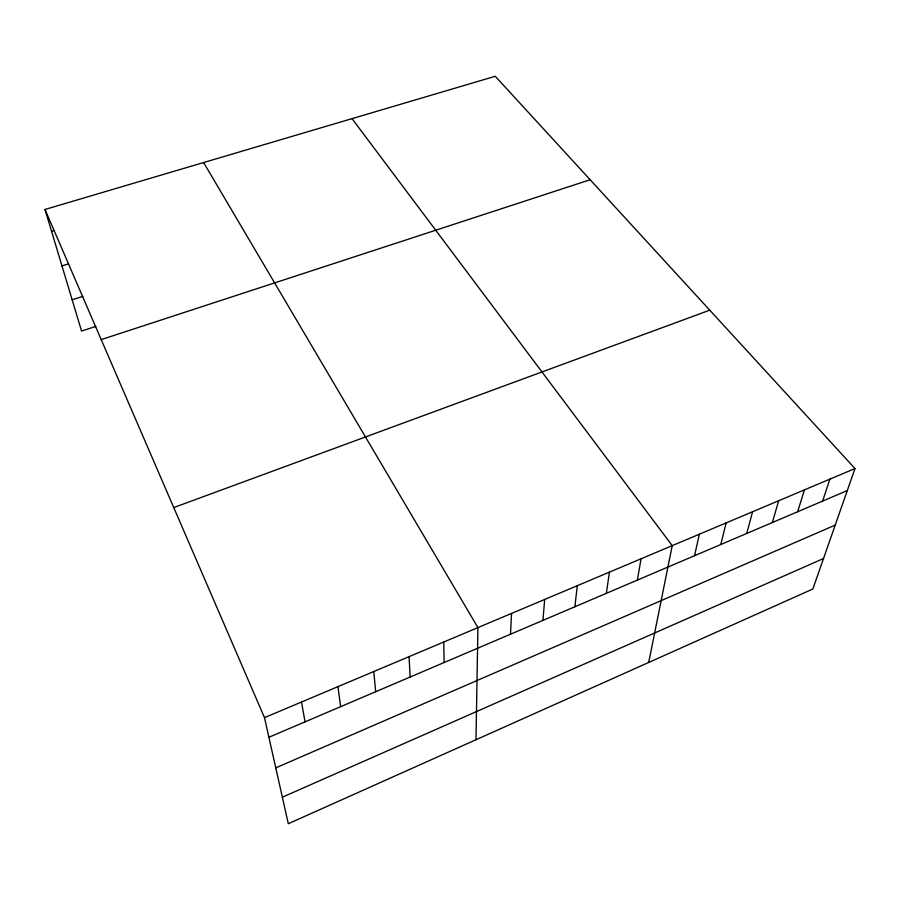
<?xml version="1.0" encoding="UTF-8"?>
<svg xmlns="http://www.w3.org/2000/svg" width="900" height="900" viewBox="0 0 900 900"><rect width="100%" height="100%" fill="white"/><g stroke="black" fill="none" stroke-linecap="round" stroke-linejoin="round"><path stroke-width="1.35" d="M475.988 739.744L477.923 627.604L203.625 162.54M510.491 634.219L511.56 613.418M542.925 620.381L544.68 599.445M574.875 606.758L577.305 585.686M606.352 593.336L609.424 572.141M637.357 580.106L641.059 558.799M648.709 662.456L672.221 545.648L352.035 118.642M694.53 555.716L699.367 534.206M720.799 544.511L726.143 522.9M746.741 533.441L752.58 511.751M772.357 522.517L778.68 500.749M797.648 511.729L804.442 489.87M822.634 501.075L829.879 479.149M855 468.551L812.846 589.005L288.304 823.725L264.488 717.637L45 209.464L495.259 76.275L855 468.551L264.488 717.637M282.352 797.197L823.523 558.517M275.76 767.869L835.211 525.105M268.898 737.269L847.305 490.556M173.756 507.566L709.762 310.174M101.205 339.604L590.153 179.741M95.816 326.43L81.551 331.054L45 209.464M72.157 299.79L82.8 296.415M61.965 265.905L68.468 263.903M51.559 231.289L54.236 230.49M301.511 702.023L305.055 721.845M337.928 686.655L340.65 706.669M373.77 671.546L375.683 691.717M409.039 656.663L410.175 677.014M443.756 642.026L444.127 662.524"/></g></svg>
